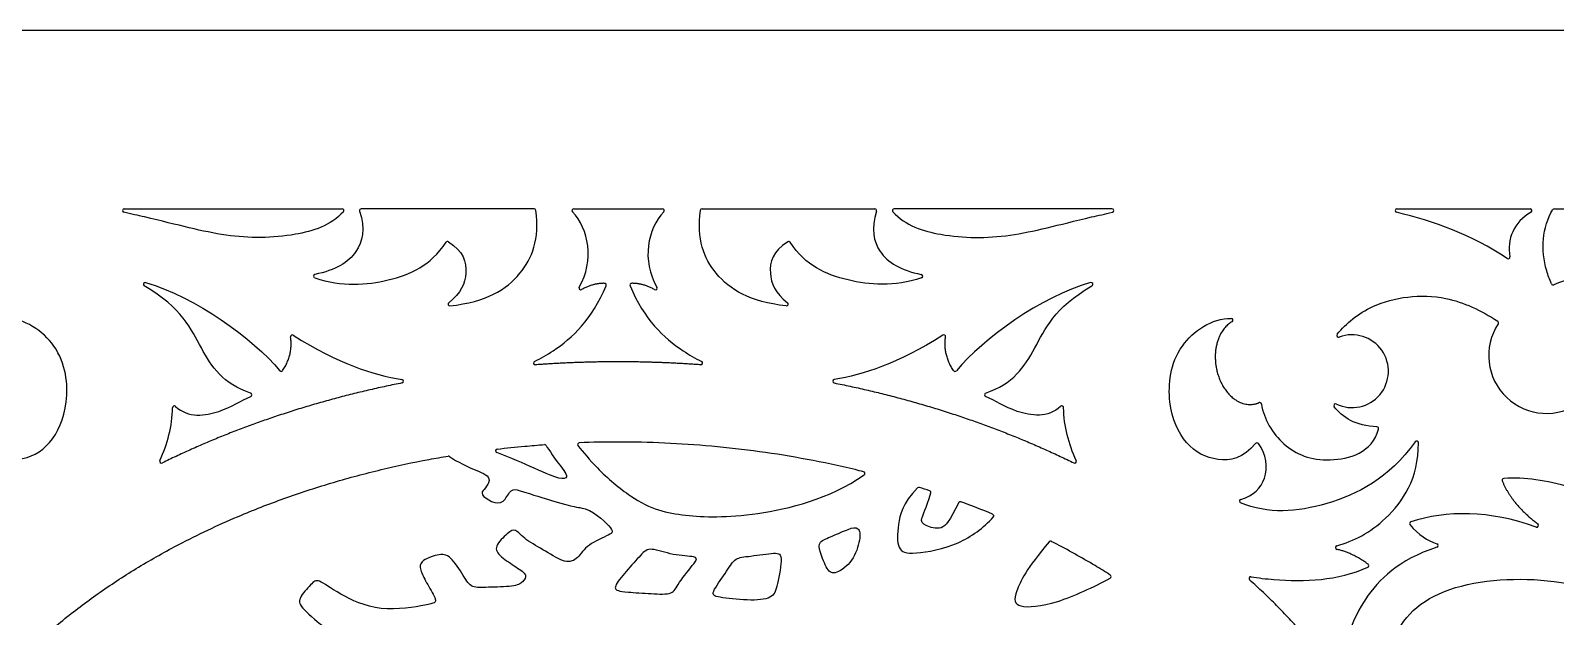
# Model space of a CAD drawing. Header units: millimetres. Extents: x -155 to 473, y -331 to 153.
# Drawn here: x -37.1 to 48.4, y 120.5 to 153.3 of the extents above; entities that cross this region are included whole.
import ezdxf

# ---------------------------------------------------------------- set-up
doc = ezdxf.new("R2010")
doc.units = ezdxf.units.MM
doc.header["$MEASUREMENT"] = 0
doc.layers.add('Layer 03', color=5, linetype='Continuous')

msp = doc.modelspace()

# ---------------------------------------------------------------- linework, layer by layer
at = {"layer": 'Layer 03'}
for p, q in [((130.812, 153.339), (-139.188, 153.339)), ((-31.885, 143.339), (-19.668, 143.339)), ((-8.899, 143.339), (-18.588, 143.339)), ((-6.674, 143.339), (-1.701, 143.339)), ((0.524, 143.339), (10.213, 143.339)), ((23.51, 143.339), (11.293, 143.339)), ((39.489, 143.339), (46.967, 143.339)), ((48.324, 143.339), (63.994, 143.339))]:
    msp.add_line(p, q, dxfattribs=at)
for centre, radius, start, end in [((-31.885, 143.239), 0.1, 90, 257.77451), ((-19.668, 143.239), 0.1, 317.85974, 90), ((-18.588, 143.239), 0.1, 90, 198.21096), ((-8.899, 143.239), 0.1, 7.44096, 90), ((-6.674, 143.239), 0.1, 90, 223.25005), ((-1.701, 143.239), 0.1, 316.74995, 90), ((0.524, 143.239), 0.1, 90, 172.55904), ((10.213, 143.239), 0.1, 341.78904, 90), ((11.293, 143.239), 0.1, 90, 222.14026), ((23.51, 143.239), 0.1, 282.22549, 90), ((39.489, 143.239), 0.1, 90, 256.69861), ((46.967, 143.239), 0.1, 300.10746, 90), ((48.324, 143.239), 0.1, 90, 148.20151), ((-13.754, 141.404), 0.1, 57.87965, 146.10712), ((5.379, 141.404), 0.1, 33.89288, 122.12035), ((45.729, 140.627), 0.1, 235.68251, 10.87993), ((-21.173, 139.556), 0.1, 101.9786, 251.70764), ((12.798, 139.556), 0.1, 288.29236, 78.0214), ((-30.713, 139.106), 0.1, 73.92133, 239.65821), ((-6.282, 138.897), 0.1, 149.86833, 298.31808), ((-4.949, 139.059), 0.1, 337.01561, 88.60223), ((-3.426, 139.059), 0.1, 91.39777, 202.98439), ((-2.094, 138.897), 0.1, 241.68192, 30.13167), ((22.338, 139.106), 0.1, 300.34179, 106.07867), ((48.249, 139.169), 0.1, 203.83249, 295.65986), ((49.695, 136.159), 3.239, 316.77307, 115.65986), ((-13.628, 137.993), 0.1, 126.39637, 276.48072), ((5.253, 137.993), 0.1, 263.51928, 53.60363), ((30.201, 137.094), 0.1, 298.97693, 89.61101), ((47.877, 135.106), 3.239, 146.57742, 306.42964), ((45.09, 136.945), 0.1, 326.57742, 56.31217), ((-22.455, 136.166), 0.1, 57.71874, 188.25665), ((14.08, 136.166), 0.1, 351.74335, 122.28126), ((36.972, 134.231), 2.042, 244.58362, 110.37773), ((36.226, 136.239), 0.1, 142.00483, 290.37773), ((-8.828, 134.688), 0.1, 116.21514, 274.22255), ((0.453, 134.688), 0.1, 265.77745, 63.78486), ((-23.085, 134.32), 0.1, 219.76881, 326.41233), ((-16.325, 133.671), 0.1, 281.27293, 81.03339), ((7.95, 133.671), 0.1, 98.96661, 258.72707), ((14.71, 134.32), 0.1, 213.58767, 320.23119), ((-24.831, 132.908), 0.1, 293.27569, 71.1907), ((16.456, 132.908), 0.1, 108.8093, 246.72431), ((-29.075, 132.183), 0.1, 46.96791, 179.18481), ((20.7, 132.183), 0.1, 0.81519, 133.03209), ((31.797, 132.376), 0.1, 8.45508, 113.47199), ((36.053, 132.296), 0.1, 64.58362, 217.70961), ((38.368, 131.01), 0.1, 345.07497, 87.16271), ((-8.305, 130.013), 0.1, 29.88888, 94.04971), ((-6.358, 130.118), 0.1, 92.13075, 218.85853), ((31.643, 130.111), 0.1, 38.75841, 140.58991), ((40.594, 130.206), 0.1, 0.75926, 144.21694), ((-29.791, 129.178), 0.1, 155.30518, 296.11841), ((-13.698, 129.374), 0.1, 52.96789, 99.49), ((-10.961, 129.763), 0.1, 96.69567, 249.11145), ((21.416, 129.178), 0.1, 243.88159, 24.69482), ((9.551, 128.497), 0.1, 304.79766, 76.01837), ((12.68, 127.615), 0.1, 72.44909, 135.38068), ((13.255, 127.429), 0.1, 343.46505, 71.76987), ((45.486, 128.113), 0.1, 94.1255, 202.99095), ((15.008, 126.816), 0.1, 69.65425, 153.02643), ((30.763, 126.948), 0.1, 106.80883, 246.90113), ((16.78, 126.119), 0.1, 317.25841, 67.40005), ((40.302, 125.686), 0.1, 108.05659, 218.23832), ((47.333, 125.585), 0.1, 250.1337, 52.95569), ((20.058, 124.601), 0.1, 62.84994, 139.83379), ((36.139, 124.338), 0.1, 105.37584, 257.89635), ((41.705, 124.454), 0.1, 288.15581, 71.15967), ((37.813, 123.326), 0.1, 294.37046, 53.69312), ((23.363, 122.714), 0.1, 298.56433, 57.61758), ((31.294, 122.602), 0.1, 81.07342, 228.09574)]:
    msp.add_arc(centre, radius, start, end, dxfattribs=at)
for points, knots in [([(-19.594, 143.172), (-20.309, 142.383), (-22.587, 141.692), (-26.136, 141.663), (-29.112, 142.513), (-31.502, 143.054), (-31.906, 143.142)], [150.716831, 150.716831, 150.716831, 150.716831, 155.594153, 161.938681, 168.283209, 169.516871, 169.516871, 169.516871, 169.516871]), ([(-18.683, 143.208), (-18.353, 142.203), (-18.696, 140.683), (-20.025, 139.902), (-21.194, 139.654)], [400.747604, 400.747604, 400.747604, 400.747604, 403.366953, 406.353997, 406.353997, 406.353997, 406.353997]), ([(-13.617, 137.894), (-11.563, 138.127), (-9.436, 139.415), (-8.588, 141.631), (-8.8, 143.252)], [381.422416, 381.422416, 381.422416, 381.422416, 386.266838, 390.725356, 390.725356, 390.725356, 390.725356]), ([(5.242, 137.894), (3.188, 138.127), (1.061, 139.415), (0.213, 141.631), (0.425, 143.252)], [381.422416, 381.422416, 381.422416, 381.422416, 386.266838, 390.725356, 390.725356, 390.725356, 390.725356]), ([(10.308, 143.208), (9.978, 142.203), (10.321, 140.683), (11.65, 139.902), (12.819, 139.654)], [400.747604, 400.747604, 400.747604, 400.747604, 403.366953, 406.353997, 406.353997, 406.353997, 406.353997]), ([(11.219, 143.172), (11.934, 142.383), (14.212, 141.692), (17.761, 141.663), (20.737, 142.513), (23.127, 143.054), (23.531, 143.142)], [150.716831, 150.716831, 150.716831, 150.716831, 155.594153, 161.938681, 168.283209, 169.516871, 169.516871, 169.516871, 169.516871]), ([(48.158, 139.128), (48.05, 139.372), (47.538, 140.768), (47.629, 142.307), (48.239, 143.292)], [2121.939114, 2121.939114, 2121.939114, 2121.939114, 2123.115428, 2128.678022, 2128.678022, 2128.678022, 2128.678022]), ([(-21.204, 139.461), (-19.659, 138.951), (-16.848, 139.184), (-14.72, 140.145), (-13.837, 141.46)], [368.001289, 368.001289, 368.001289, 368.001289, 372.126699, 376.471969, 376.471969, 376.471969, 376.471969]), ([(-13.701, 141.489), (-12.858, 140.96), (-12.521, 139.807), (-12.991, 138.587), (-13.687, 138.074)], [376.625955, 376.625955, 376.625955, 376.625955, 379.010756, 381.16047, 381.16047, 381.16047, 381.16047]), ([(5.326, 141.489), (4.482, 140.96), (4.146, 139.807), (4.616, 138.587), (5.312, 138.074)], [376.625955, 376.625955, 376.625955, 376.625955, 379.010756, 381.16047, 381.16047, 381.16047, 381.16047]), ([(12.829, 139.461), (11.284, 138.951), (8.473, 139.184), (6.345, 140.145), (5.462, 141.46)], [368.001289, 368.001289, 368.001289, 368.001289, 372.126699, 376.471969, 376.471969, 376.471969, 376.471969]), ([(-24.799, 133.002), (-26.342, 133.528), (-27.583, 135.345), (-28.643, 137.779), (-30.764, 139.02)], [534.371012, 534.371012, 534.371012, 534.371012, 539.132603, 543.721108, 543.721108, 543.721108, 543.721108]), ([(-8.872, 134.777), (-8.521, 134.95), (-7.074, 135.778), (-5.659, 137.128), (-4.857, 139.02)], [-56.537812, -56.537812, -56.537812, -56.537812, -54.908154, -49.700996, -49.700996, -49.700996, -49.700996]), ([(-3.518, 139.02), (-2.716, 137.128), (-1.301, 135.778), (0.146, 134.95), (0.497, 134.777)], [-29.925211, -29.925211, -29.925211, -29.925211, -24.718054, -23.088395, -23.088395, -23.088395, -23.088395]), ([(16.424, 133.002), (17.967, 133.528), (19.208, 135.345), (20.268, 137.779), (22.389, 139.02)], [534.371012, 534.371012, 534.371012, 534.371012, 539.132603, 543.721108, 543.721108, 543.721108, 543.721108]), ([(36.147, 136.3), (36.627, 136.914), (38.254, 138.253), (41.879, 138.736), (44.196, 137.661), (45.145, 137.028)], [4028.231424, 4028.231424, 4028.231424, 4028.231424, 4031.870355, 4036.955066, 4040.547836, 4040.547836, 4040.547836, 4040.547836]), ([(-39.941, 130.174), (-39.24, 129.321), (-37.728, 129.067), (-35.946, 130), (-34.905, 132.323), (-35.251, 135.7), (-37.48, 137.202), (-38.577, 137.194)], [3987.98711, 3987.98711, 3987.98711, 3987.98711, 3990.910286, 3993.937098, 3996.963911, 3999.990723, 4002.652953, 4002.652953, 4002.652953, 4002.652953]), ([(31.566, 130.174), (30.865, 129.321), (29.353, 129.067), (27.571, 130), (26.53, 132.323), (26.876, 135.7), (29.105, 137.202), (30.202, 137.194)], [3987.98711, 3987.98711, 3987.98711, 3987.98711, 3990.910285, 3993.937098, 3996.96391, 3999.990723, 4002.652953, 4002.652953, 4002.652953, 4002.652953]), ([(-29.007, 132.256), (-28.3, 131.596), (-26.446, 131.83), (-25.326, 132.586), (-24.792, 132.816)], [529.320648, 529.320648, 529.320648, 529.320648, 531.812795, 534.130305, 534.130305, 534.130305, 534.130305]), ([(20.632, 132.256), (19.925, 131.596), (18.071, 131.83), (16.951, 132.586), (16.417, 132.816)], [529.320648, 529.320648, 529.320648, 529.320648, 531.812795, 534.130305, 534.130305, 534.130305, 534.130305]), ([(31.896, 132.391), (32.023, 131.536), (33.055, 129.855), (35.472, 128.911), (38.113, 129.666), (38.464, 130.984)], [4006.166727, 4006.166727, 4006.166727, 4006.166727, 4009.23673, 4012.553267, 4015.773294, 4015.773294, 4015.773294, 4015.773294]), ([(-8.218, 130.063), (-8.072, 129.808), (-7.733, 129.327), (-6.965, 128.293), (-7.363, 128.119), (-8.521, 128.636), (-10.242, 129.382), (-10.997, 129.67)], [-194.3109702, -194.3109702, -194.3109702, -194.3109702, -193.6716807, -193.567925, -193.4776878, -193.3894821, -193.3177137, -193.3177137, -193.3177137, -193.3177137]), ([(-10.973, 129.863), (-10.457, 129.923), (-9.57, 130.015), (-8.682, 130.087), (-8.312, 130.113)], [-197.096105, -197.096105, -197.096105, -197.096105, -195.536521, -194.422952, -194.422952, -194.422952, -194.422952]), ([(-6.436, 130.055), (-6.15, 129.699), (-5.303, 128.663), (-2.813, 126.568), (-0.572, 126.085), (3.06, 125.959), (7.639, 127.046), (9.608, 128.415)], [145.250494, 145.250494, 145.250494, 145.250494, 145.763931, 146.433066, 147.697259, 148.961452, 150.188584, 150.188584, 150.188584, 150.188584]), ([(9.575, 128.594), (9.419, 128.633), (8.372, 128.889), (5.549, 129.49), (1.114, 130.099), (-2.44, 130.258), (-4.188, 130.258), (-4.913, 130.258), (-5.638, 130.245), (-6.362, 130.218)], [150.417607, 150.417607, 150.417607, 150.417607, 150.900656, 153.651068, 159.073683, 164.315005, 164.315005, 164.315005, 166.490118, 166.490118, 166.490118, 166.490118]), ([(40.513, 130.264), (39.028, 128.205), (35.535, 126.443), (32.259, 126.201), (30.723, 126.856)], [3971.719586, 3971.719586, 3971.719586, 3971.719586, 3977.516801, 3983.215865, 3983.215865, 3983.215865, 3983.215865]), ([(30.734, 127.044), (31.462, 127.264), (32.308, 128.111), (32.191, 129.588), (31.721, 130.173)], [3983.460372, 3983.460372, 3983.460372, 3983.460372, 3985.572375, 3987.80938, 3987.80938, 3987.80938, 3987.80938]), ([(36.112, 124.435), (37.066, 124.697), (39.027, 125.717), (40.72, 128.224), (40.694, 130.207)], [4098.986532, 4098.986532, 4098.986532, 4098.986532, 4102.847903, 4107.197236, 4107.197236, 4107.197236, 4107.197236]), ([(-43.998, 108.477), (-43.962, 108.58), (-43.717, 109.273), (-43.211, 110.502), (-42.345, 112.193), (-41.301, 113.882), (-40.034, 115.601), (-38.574, 117.286), (-36.924, 118.919), (-35.094, 120.486), (-33.092, 121.971), (-30.934, 123.36), (-28.349, 124.799), (-25.616, 126.072), (-22.767, 127.172), (-20.152, 128.021), (-17.489, 128.731), (-15.336, 129.189), (-14.074, 129.413), (-13.714, 129.473)], [1608.649266, 1608.649266, 1608.649266, 1608.649266, 1608.97756, 1610.854081, 1612.631926, 1614.672791, 1616.806345, 1619.034079, 1621.354992, 1623.765354, 1626.258905, 1628.827163, 1631.459614, 1635.130626, 1637.864601, 1640.618378, 1643.377267, 1646.127679, 1647.221436, 1647.221436, 1647.221436, 1647.221436]), ([(-13.638, 129.454), (-13.244, 129.157), (-12.183, 128.684), (-11.204, 128.262), (-11.69, 127.603), (-12.012, 127.286), (-10.923, 126.634), (-10.448, 127.13), (-10.176, 127.688), (-9.005, 127.312), (-6.645, 126.59), (-5.781, 126.615), (-4.377, 125.282), (-4.52, 125.11), (-5.959, 124.516), (-6.427, 123.708), (-7.109, 123.401), (-8.254, 124.161), (-9.417, 124.769), (-9.99, 125.457), (-10.306, 125.199), (-11.211, 124.382), (-10.81, 123.838), (-9.868, 123.219), (-9.232, 122.804), (-9.525, 122.388), (-9.965, 122.143), (-11.579, 122.119), (-12.411, 122.045), (-12.802, 122.657), (-13.609, 123.953), (-14.245, 124.002), (-15.37, 123.562), (-15.272, 123.024), (-14.906, 122.314), (-14.294, 121.312), (-14.563, 121.165), (-17.578, 120.662), (-19.951, 121.772), (-21.066, 122.641), (-21.337, 122.342), (-22.18, 121.446), (-21.989, 120.984), (-20.495, 119.679), (-19.299, 119.054), (-17.348, 118.681), (-15.466, 118.746), (-14.121, 119.243), (-14.272, 118.538), (-15.315, 117.566), (-16.05, 116.71), (-16.906, 115.84), (-17.667, 115.243), (-16.949, 114.749), (-16.693, 114.612), (-16.688, 114.609)], [1446.237493, 1446.237493, 1446.237493, 1446.237493, 1446.340861, 1446.401976, 1446.423557, 1446.441431, 1446.474249, 1446.476171, 1446.492752, 1446.510367, 1446.6123, 1446.92428, 1448.188473, 1449.452665, 1450.716858, 1451.98105, 1453.245243, 1454.509435, 1455.773628, 1457.03782, 1458.302013, 1459.566205, 1460.830398, 1462.094591, 1463.358783, 1464.622976, 1465.887168, 1467.151361, 1468.415553, 1469.679746, 1470.943938, 1472.208131, 1473.472323, 1474.736516, 1476.000708, 1477.264901, 1478.529094, 1479.793286, 1481.057479, 1482.321671, 1483.585864, 1484.850056, 1486.114249, 1487.378441, 1488.642634, 1489.906826, 1491.171019, 1492.435212, 1493.699404, 1494.963597, 1496.227789, 1497.491982, 1498.756174, 1500.020367, 1500.045562, 1500.045562, 1500.045562, 1500.045562]), ([(55.616, 123.681), (52.43, 126.779), (48.888, 127.906), (46.709, 128.302), (45.479, 128.213)], [4054.095293, 4054.095293, 4054.095293, 4054.095293, 4060.035043, 4066.079447, 4066.079447, 4066.079447, 4066.079447]), ([(12.609, 127.685), (11.749, 126.813), (11.47, 125.54), (11.445, 124.183), (12.191, 123.9), (14.972, 124.431), (16.289, 125.439), (16.854, 126.051)], [146.479964, 146.479964, 146.479964, 146.479964, 148.490847, 150.53498, 152.579113, 154.623246, 156.557369, 156.557369, 156.557369, 156.557369]), ([(14.919, 126.861), (14.399, 125.839), (14.004, 125.251), (12.949, 125.582), (12.722, 125.871), (13.083, 126.5), (13.35, 127.401)], [158.803394, 158.803394, 158.803394, 158.803394, 160.068266, 161.36526, 162.662254, 163.916992, 163.916992, 163.916992, 163.916992]), ([(19.982, 124.666), (18.727, 123.179), (17.963, 121.646), (18.059, 120.923), (20.201, 121.066), (22.49, 122.126), (23.411, 122.627)], [294.023224, 294.023224, 294.023224, 294.023224, 296.57815, 299.167594, 301.757038, 304.213039, 304.213039, 304.213039, 304.213039]), ([(23.416, 122.799), (23.134, 122.978), (22.103, 123.614), (20.991, 124.233), (20.158, 124.663), (20.104, 124.69)], [290.073143, 290.073143, 290.073143, 290.073143, 291.075375, 293.707827, 293.888862, 293.888862, 293.888862, 293.888862]), ([(41.736, 124.359), (39.566, 123.647), (37.315, 121.369), (36.491, 118.752), (36.531, 117.244), (36.599, 116.768)], [4080.242593, 4080.242593, 4080.242593, 4080.242593, 4083.587096, 4087.0881, 4088.763629, 4088.763629, 4088.763629, 4088.763629]), ([(31.309, 122.701), (31.726, 122.635), (33.78, 122.393), (36.19, 122.481), (37.855, 123.235)], [4089.491637, 4089.491637, 4089.491637, 4089.491637, 4090.954984, 4096.523893, 4096.523893, 4096.523893, 4096.523893]), ([(39.363, 116.317), (39.018, 116.908), (38.917, 119.049), (40.919, 122.076), (47.268, 122.93), (52.515, 121.589), (57.263, 118.605), (60.452, 115.405)], [2811.128712, 2811.128712, 2811.128712, 2811.128712, 2815.182726, 2822.862115, 2830.541503, 2838.220891, 2843.621387, 2843.621387, 2843.621387, 2843.621387])]:
    msp.add_open_spline(points, degree=3, knots=knots, dxfattribs=at)
for points, degree in [([(-6.368, 138.948), (-5.498, 140.447), (-5.834, 142.2), (-6.747, 143.171)], 3), ([(-1.628, 143.171), (-2.541, 142.2), (-2.878, 140.447), (-2.007, 138.948)], 3), ([(45.672, 140.545), (43.712, 141.883), (41.53, 142.654), (39.466, 143.142)], 3), ([(47.017, 143.153), (46.041, 142.587), (45.638, 141.627), (45.827, 140.646)], 3), ([(-30.686, 139.202), (-27.893, 138.398), (-24.664, 136.062), (-23.162, 134.256)], 3), ([(-4.946, 139.159), (-5.558, 139.174), (-6.234, 138.809)], 2), ([(-2.141, 138.809), (-2.817, 139.174), (-3.429, 139.159)], 2), ([(22.311, 139.202), (19.518, 138.398), (16.289, 136.062), (14.786, 134.256)], 3), ([(-23.001, 134.265), (-22.41, 135.155), (-22.554, 136.151)], 2), ([(-22.402, 136.25), (-19.864, 134.647), (-17.951, 134.029), (-16.309, 133.77)], 3), ([(14.027, 136.25), (11.489, 134.647), (9.576, 134.029), (7.934, 133.77)], 3), ([(14.626, 134.265), (14.035, 135.155), (14.179, 136.151)], 2), ([(-29.882, 129.22), (-29.457, 130.144), (-29.19, 131.15), (-29.175, 132.184)], 3), ([(21.507, 129.22), (21.082, 130.144), (20.815, 131.15), (20.8, 132.184)], 3), ([(38.373, 131.11), (37.172, 131.169), (36.431, 131.642), (35.973, 132.235)], 3), ([(13.286, 127.524), (13.094, 127.587), (12.903, 127.649), (12.71, 127.71)], 3), ([(45.394, 128.074), (45.956, 126.749), (47.393, 125.664)], 2), ([(16.819, 126.211), (16.232, 126.456), (15.639, 126.688), (15.043, 126.909)], 3), ([(47.299, 125.491), (44.684, 126.435), (42.269, 126.432), (40.271, 125.781)], 3), ([(7.169, 124.069), (7.255, 123.79), (7.53, 123), (7.993, 122.794), (8.997, 123.541), (9.434, 124.854), (9.331, 125.523), (8.791, 125.42), (7.787, 124.957), (7.015, 124.673), (7.083, 124.347), (7.169, 124.069)], 3), ([(40.224, 125.624), (40.687, 125.035), (41.211, 124.728), (41.738, 124.549)], 3), ([(-2.276, 124.24), (-1.985, 124.219), (-1.095, 123.88), (0.271, 123.848), (0.24, 123.626), (-0.904, 122.259), (-1.063, 121.687), (-2.271, 121.751), (-3.796, 121.846), (-4.188, 121.91), (-4.495, 122.069), (-3.764, 122.99), (-2.843, 124.007), (-2.567, 124.261), (-2.276, 124.24)], 3), ([(2.365, 123.634), (2.19, 123.491), (1.894, 122.962), (0.972, 121.722), (1.29, 121.563), (3.133, 121.341), (4.531, 121.468), (4.722, 122.104), (5.103, 124.042), (4.595, 124.042), (2.942, 123.82), (2.54, 123.777), (2.365, 123.634)], 3), ([(37.873, 123.407), (36.994, 124.052), (36.118, 124.24)], 2)]:
    msp.add_open_spline(points, degree=degree, dxfattribs=at)
msp.add_rational_spline([(30.25, 137.007), (29.034, 136.333), (29.35, 134.475), (29.755, 132.09), (31.466, 132.381), (31.615, 132.406), (31.757, 132.468)], [0.918649337985, 0.755915893792, 1, 0.707106781187, 1, 0.964991898481, 0.938352493083], degree=2, knots=[4002.915859, 4002.915859, 4002.915859, 4004.224891, 4004.224891, 4005.795688, 4005.795688, 4005.983438, 4005.983438, 4005.983438], dxfattribs=at)
for points, weights in [([(-4.188, 134.758), (-6.51, 134.758), (-8.821, 134.588)], [1, 0.979247622357, 0.961435983182]), ([(0.445, 134.588), (-1.865, 134.758), (-4.188, 134.758)], [0.961435974689, 0.979247617409, 1]), ([(-16.305, 133.573), (-23.542, 132.131), (-29.747, 129.088)], [0.912794558591, 0.874678125533, 0.861086233738]), ([(7.93, 133.573), (15.167, 132.131), (21.372, 129.088)], [0.912794558591, 0.87467813462, 0.86108624022]), ([(36.417, 116.697), (34.254, 119.811), (31.227, 122.528)], [0.87604168198, 0.861144611769, 0.856115908036])]:
    msp.add_rational_spline(points, weights, degree=2, dxfattribs=at)

doc.saveas('drawing.dxf')
